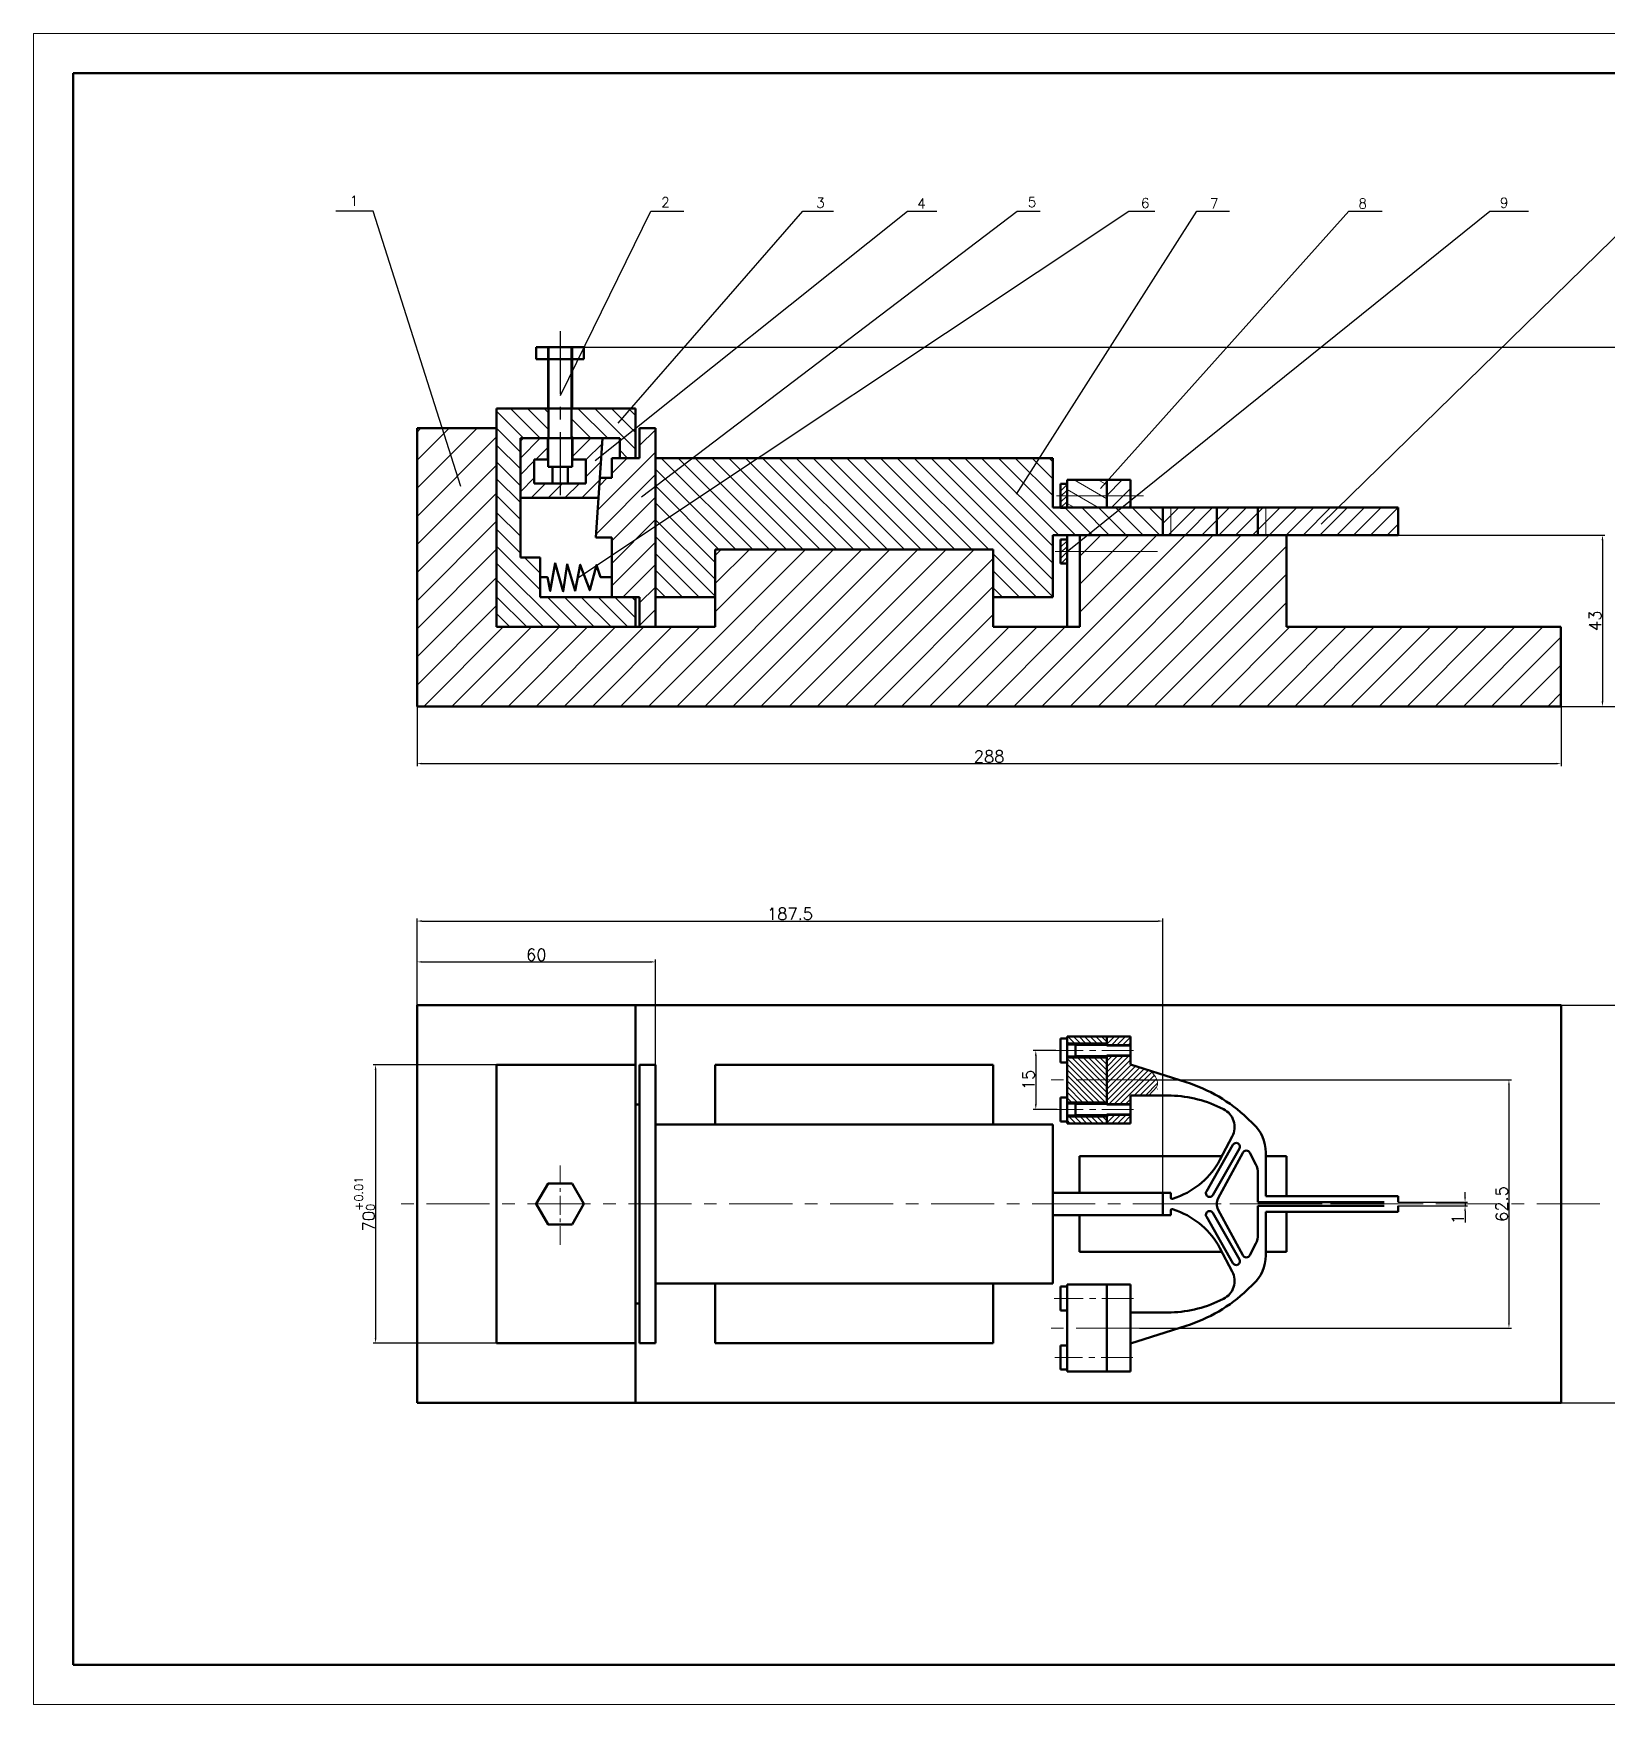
# Model space of a CAD drawing. Header units: millimetres. Extents: x -1505 to 6149, y -3153 to 848.
# Drawn here: x 4960 to 5752, y 7 to 848 of the extents above; entities that cross this region are included whole.
import ezdxf

# ---------------------------------------------------------------- set-up
doc = ezdxf.new("R2010")
doc.units = ezdxf.units.MM
for name, pattern in [('CENTER', [50.800000000000004, 31.75, -6.35, 6.35, -6.35]), ('CENTERX2', [101.60000000000001, 63.5, -12.7, 12.7, -12.7]), ('DASHED2', [9.524999999999999, 6.35, -3.175])]:
    doc.linetypes.add(name, pattern=pattern)
doc.layers.add('csx', color=7, linetype='Continuous', lineweight=50)
doc.styles.get("Standard").update_dxf_attribs({"font": 'txt', "bigfont": 'gbcbig.shx'})
doc.dimstyles.new('ISO-25', dxfattribs={"dimtxt": 2, "dimasz": 2, "dimexe": 1.25, "dimexo": 0, "dimtad": 1, "dimdsep": 46, "dimtxsty": 'Standard', "dimcen": 2.5, "dimadec": 0, "dimazin": 0, "dimtfac": 1, "dimtmove": 0, "dimatfit": 3, "dimfxl": 1, "dimarcsym": 0})
doc.dimstyles.new('zp ISO-25', dxfattribs={"dimtxt": 6, "dimasz": 2.5, "dimexe": 1.25, "dimexo": 0, "dimtad": 1, "dimlfac": 0.5, "dimdsep": 46, "dimtxsty": 'Standard', "dimcen": 2.5, "dimadec": 0, "dimazin": 0, "dimtfac": 1, "dimtmove": 0, "dimatfit": 3, "dimfxl": 1, "dimarcsym": 0})
pattern_1 = [(135, (1736.612175260352, -1044.730703136307), (-4.242640687119286, -4.242640687119285), [])]
pattern_2 = [(45, (1736.612175260352, -1044.730703136307), (-4.242640687119285, 4.242640687119286), [])]

# ---------------------------------------------------------------- blocks, each defined once
blk = doc.blocks.new('*D78')
at = {"color": 0, "lineweight": -2}
for p, q in [((5153.57977042637, 508.8486441966265), (5153.57977042637, 478.809029913069)), ((5729.411811042994, 508.8486441966265), (5729.411811042994, 478.809029913069)), ((5156.07977042637, 480.059029913069), (5726.911811042994, 480.059029913069))]:
    blk.add_line(p, q, dxfattribs=at)
at = {"color": 0}
for points in [[(5156.07977042637, 480.4756965797357), (5156.07977042637, 479.6423632464023), (5153.57977042637, 480.059029913069)], [(5726.911811042994, 480.4756965797357), (5726.911811042994, 479.6423632464023), (5729.411811042994, 480.059029913069)]]:
    blk.add_solid(points, dxfattribs=at)
at = {"layer": 'Defpoints', "color": 0}
for p in [(5153.57977042637, 508.8486441966265), (5729.411811042994, 508.8486441966265), (5729.411811042994, 480.059029913069)]:
    blk.add_point(p, dxfattribs=at)
at = {"color": 0, "lineweight": 13, "insert": (5441.495790734682, 483.684029913069), "char_height": 6, "attachment_point": 5}
blk.add_mtext('288', dxfattribs=at)
blk = doc.blocks.new('*D79')
at = {"color": 0, "lineweight": -2}
for p, q in [((5237.57977042637, 689.6238878648323), (5777.755438688886, 689.6238878648322)), ((5776.505438688886, 687.1238878648322), (5776.505438688886, 511.3486441966265)), ((5729.411811042994, 508.8486441966265), (5777.755438688886, 508.8486441966265))]:
    blk.add_line(p, q, dxfattribs=at)
at = {"color": 0}
for points in [[(5776.088772022219, 687.1238878648322), (5776.922105355553, 687.1238878648322), (5776.505438688886, 689.6238878648322)], [(5776.088772022219, 511.3486441966265), (5776.922105355553, 511.3486441966265), (5776.505438688886, 508.8486441966265)]]:
    blk.add_solid(points, dxfattribs=at)
at = {"layer": 'Defpoints', "color": 0}
for p in [(5237.57977042637, 689.6238878648323), (5729.411811042994, 508.8486441966265), (5776.505438688886, 508.8486441966265)]:
    blk.add_point(p, dxfattribs=at)
at = {"color": 0, "lineweight": 13, "insert": (5772.880438688886, 599.2362660307294), "char_height": 6, "attachment_point": 5, "rotation": 90}
blk.add_mtext('90', dxfattribs=at)
blk = doc.blocks.new('*D80')
at = {"color": 0, "lineweight": -2}
for p, q in [((5153.57977042637, 358.4388889391676), (5153.57977042637, 381.5068888108353)), ((5156.07977042637, 380.2568888108353), (5271.07977042637, 380.2568888108353)), ((5273.57977042637, 298.4388889391676), (5273.57977042637, 381.5068888108353))]:
    blk.add_line(p, q, dxfattribs=at)
at = {"color": 0}
for points in [[(5156.07977042637, 380.673555477502), (5156.07977042637, 379.8402221441686), (5153.57977042637, 380.2568888108353)], [(5271.07977042637, 380.673555477502), (5271.07977042637, 379.8402221441686), (5273.57977042637, 380.2568888108353)]]:
    blk.add_solid(points, dxfattribs=at)
at = {"layer": 'Defpoints', "color": 0}
for p in [(5273.57977042637, 380.2568888108353), (5153.57977042637, 358.4388889391676), (5273.57977042637, 298.4388889391676)]:
    blk.add_point(p, dxfattribs=at)
at = {"color": 0, "lineweight": 13, "insert": (5213.57977042637, 383.8818888108353), "char_height": 6, "attachment_point": 5}
blk.add_mtext('60', dxfattribs=at)
blk = doc.blocks.new('*D81')
at = {"color": 0, "lineweight": -2}
for p, q in [((5153.57977042637, 358.4388889391676), (5153.57977042637, 402.0818066205939)), ((5156.07977042637, 400.8318066205939), (5526.466701191066, 400.8318066205939)), ((5528.966701191066, 264.0283114244021), (5528.966701191066, 402.0818066205939))]:
    blk.add_line(p, q, dxfattribs=at)
at = {"color": 0}
for points in [[(5156.07977042637, 401.2484732872605), (5156.07977042637, 400.4151399539272), (5153.57977042637, 400.8318066205939)], [(5526.466701191066, 401.2484732872605), (5526.466701191066, 400.4151399539272), (5528.966701191066, 400.8318066205939)]]:
    blk.add_solid(points, dxfattribs=at)
at = {"layer": 'Defpoints', "color": 0}
for p in [(5528.966701191066, 400.8318066205939), (5153.57977042637, 358.4388889391676), (5528.966701191066, 264.0283114244021)]:
    blk.add_point(p, dxfattribs=at)
at = {"color": 0, "lineweight": 13, "insert": (5341.273235808718, 404.4568066205939), "char_height": 6, "attachment_point": 5}
blk.add_mtext('187.5', dxfattribs=at)
blk = doc.blocks.new('*D82')
at = {"color": 0, "lineweight": -2}
for p, q in [((5647.439234804533, 595.0088712417755), (5751.470717322607, 595.0088712417755)), ((5750.220717322607, 592.5088712417755), (5750.220717322607, 511.3486441966265)), ((5729.411811042994, 508.8486441966265), (5751.470717322607, 508.8486441966265))]:
    blk.add_line(p, q, dxfattribs=at)
at = {"color": 0}
for points in [[(5749.80405065594, 592.5088712417755), (5750.637383989274, 592.5088712417755), (5750.220717322607, 595.0088712417755)], [(5749.80405065594, 511.3486441966265), (5750.637383989274, 511.3486441966265), (5750.220717322607, 508.8486441966265)]]:
    blk.add_solid(points, dxfattribs=at)
at = {"layer": 'Defpoints', "color": 0}
for p in [(5647.439234804533, 595.0088712417755), (5729.411811042994, 508.8486441966265), (5750.220717322607, 508.8486441966265)]:
    blk.add_point(p, dxfattribs=at)
at = {"color": 0, "lineweight": 13, "insert": (5746.595717322607, 551.9287577192019), "char_height": 6, "attachment_point": 5, "rotation": 90}
blk.add_mtext('43', dxfattribs=at)
blk = doc.blocks.new('*D83')
at = {"color": 0, "lineweight": -2}
for p, q in [((5729.411811042994, 358.4388889391676), (5780.484228372174, 358.4388889391675)), ((5779.234228372174, 160.9388889391676), (5779.234228372174, 355.9388889391675)), ((5729.411811042994, 158.4388889391676), (5780.484228372174, 158.4388889391676))]:
    blk.add_line(p, q, dxfattribs=at)
at = {"color": 0}
for points in [[(5778.817561705507, 355.9388889391675), (5779.650895038841, 355.9388889391675), (5779.234228372174, 358.4388889391675)], [(5778.817561705507, 160.9388889391676), (5779.650895038841, 160.9388889391676), (5779.234228372174, 158.4388889391676)]]:
    blk.add_solid(points, dxfattribs=at)
at = {"layer": 'Defpoints', "color": 0}
for p in [(5729.411811042994, 358.4388889391676), (5779.234228372174, 358.4388889391675), (5729.411811042994, 158.4388889391676)]:
    blk.add_point(p, dxfattribs=at)
at = {"color": 0, "lineweight": 13, "insert": (5775.609228372174, 258.4388889391685), "char_height": 6, "attachment_point": 5, "rotation": 90}
blk.add_mtext('100', dxfattribs=at)
blk = doc.blocks.new('*D246')
at = {"color": 0, "lineweight": -2}
for p, q in [((5517.108629249224, 320.8421087508905), (5704.391535521965, 320.8421087508905)), ((5703.141535521965, 318.3421087508905), (5703.141535521965, 198.5356691274446)), ((5517.108629249224, 196.0356691274446), (5704.391535521965, 196.0356691274446))]:
    blk.add_line(p, q, dxfattribs=at)
at = {"color": 0}
for points in [[(5702.724868855298, 318.3421087508905), (5703.558202188632, 318.3421087508905), (5703.141535521965, 320.8421087508905)], [(5702.724868855298, 198.5356691274446), (5703.558202188632, 198.5356691274446), (5703.141535521965, 196.0356691274446)]]:
    blk.add_solid(points, dxfattribs=at)
at = {"layer": 'Defpoints', "color": 0}
for p in [(5517.108629249224, 320.8421087508905), (5517.108629249224, 196.0356691274446), (5703.141535521965, 196.0356691274446)]:
    blk.add_point(p, dxfattribs=at)
at = {"color": 0, "lineweight": 13, "insert": (5699.516535521965, 258.4388889391685), "char_height": 6, "attachment_point": 5, "rotation": 90}
blk.add_mtext('62.5', dxfattribs=at)
blk = doc.blocks.new('*D247')
at = {"color": 0, "lineweight": -2}
for p, q in [((5263.57977042637, 328.4388889391676), (5131.426337487712, 328.4388889391676)), ((5132.676337487712, 325.9388889391676), (5132.676337487712, 190.9388889391678)), ((5263.57977042637, 188.4388889391678), (5131.426337487712, 188.4388889391678))]:
    blk.add_line(p, q, dxfattribs=at)
at = {"color": 0}
for points in [[(5132.259670821045, 325.9388889391676), (5133.093004154379, 325.9388889391676), (5132.676337487712, 328.4388889391676)], [(5132.259670821045, 190.9388889391678), (5133.093004154379, 190.9388889391678), (5132.676337487712, 188.4388889391678)]]:
    blk.add_solid(points, dxfattribs=at)
at = {"layer": 'Defpoints', "color": 0}
for p in [(5263.57977042637, 328.4388889391676), (5132.676337487712, 188.4388889391678), (5263.57977042637, 188.4388889391678)]:
    blk.add_point(p, dxfattribs=at)
at = {"color": 0, "lineweight": 13, "insert": (5127.151337487712, 258.4388889391685), "char_height": 6, "attachment_point": 5, "rotation": 90}
blk.add_mtext('70{\\H0.7x;\\S+0.01^ 0;}', dxfattribs=at)
blk = doc.blocks.new('*D248')
at = {"color": 0, "lineweight": -2}
for p, q in [((5681.05579230158, 261.9388889391676), (5681.05579230158, 264.4388889391676)), ((5647.439234804535, 259.4388889391676), (5682.30579230158, 259.4388889391676)), ((5647.439234804535, 257.4388889391676), (5682.30579230158, 257.4388889391676)), ((5681.05579230158, 259.4388889391676), (5681.05579230158, 257.4388889391676)), ((5681.05579230158, 254.9388889391676), (5681.05579230158, 249.1888889391676))]:
    blk.add_line(p, q, dxfattribs=at)
at = {"color": 0}
for points in [[(5680.639125634913, 261.9388889391676), (5681.472458968247, 261.9388889391676), (5681.05579230158, 259.4388889391676)], [(5680.639125634913, 254.9388889391676), (5681.472458968247, 254.9388889391676), (5681.05579230158, 257.4388889391676)]]:
    blk.add_solid(points, dxfattribs=at)
at = {"layer": 'Defpoints', "color": 0}
for p in [(5647.439234804535, 259.4388889391676), (5647.439234804535, 257.4388889391676), (5681.05579230158, 257.4388889391676)]:
    blk.add_point(p, dxfattribs=at)
at = {"color": 0, "lineweight": 13, "insert": (5677.43079230158, 250.8138889391685), "char_height": 6, "attachment_point": 5, "rotation": 90}
blk.add_mtext('1', dxfattribs=at)
blk = doc.blocks.new('*D249')
at = {"color": 0, "linetype": 'CENTER', "lineweight": -2}
for p, q in [((5475.111475256032, 335.6517119618811), (5463.746021173985, 335.6517119618811)), ((5464.996021173985, 333.1517119618811), (5464.996021173985, 308.5325055398994)), ((5475.832086828435, 306.0325055398994), (5463.746021173985, 306.0325055398994))]:
    blk.add_line(p, q, dxfattribs=at)
at = {"color": 0, "linetype": 'CENTER'}
for points in [[(5464.579354507318, 333.1517119618811), (5465.412687840652, 333.1517119618811), (5464.996021173985, 335.6517119618811)], [(5464.579354507318, 308.5325055398994), (5465.412687840652, 308.5325055398994), (5464.996021173985, 306.0325055398994)]]:
    blk.add_solid(points, dxfattribs=at)
at = {"layer": 'Defpoints', "color": 0, "linetype": 'CENTER'}
for p in [(5475.111475256032, 335.6517119618811), (5464.996021173985, 306.0325055398994), (5475.832086828435, 306.0325055398994)]:
    blk.add_point(p, dxfattribs=at)
at = {"color": 0, "linetype": 'CENTER', "insert": (5461.371021173985, 320.8421087508911), "char_height": 6, "attachment_point": 5, "rotation": 90}
blk.add_mtext('15', dxfattribs=at)

msp = doc.modelspace()

# ---------------------------------------------------------------- hatches: boundary and pattern name
at = {"lineweight": 13}
h = msp.add_hatch(dxfattribs=at)
h.set_pattern_fill('_USER', color=256, scale=6, angle=135, style=0, pattern_type=0)
h.set_pattern_definition(pattern_1)
h.paths.add_polyline_path([(5215.579770426368, 583.8486441966156), (5205.579770426368, 583.8486441966156), (5205.57977042637, 643.8486441966156), (5219.57977042636, 643.8486441966154), (5219.579770426362, 658.8486441966265), (5193.57977042637, 658.8486441966265), (5193.57977042637, 548.8486441966265), (5263.57977042637, 548.8486441966265), (5263.57977042637, 563.8486441966154), (5215.57977042637, 563.8486441966156)])
h.paths.add_polyline_path([(5263.57977042637, 658.8486441966265), (5231.579770426373, 658.8486441966265), (5231.579770426375, 643.8486441966156), (5255.57977042637, 643.8486441966156), (5255.579770426368, 633.8486441966156), (5263.57977042637, 633.8486441966156)], flags=17)
h.paths.add_polyline_path([(5231.579770426373, 658.8486441966265), (5231.369434382392, 658.8486441966268), (5231.369434382392, 643.8486441966156), (5231.579770426375, 643.8486441966156)])
h.paths.add_polyline_path([(5219.790106470351, 658.8486441966265), (5219.579770426362, 658.8486441966268), (5219.579770426362, 643.8486441966156), (5219.790106470351, 643.8486441966154)])
h = msp.add_hatch(dxfattribs=at)
h.set_pattern_fill('_USER', color=256, scale=10, angle=45, style=0, pattern_type=0)
h.set_pattern_definition([(45, (1736.612175260352, -1044.730703136307), (-7.071067811865475, 7.071067811865476), [])])
h.paths.add_polyline_path([(5729.248918044113, 508.8486441966265), (5729.248918044113, 548.8486441966265), (5591.14294656626, 548.8486441966264), (5591.142946566261, 595.0088712417758), (5500.738160280489, 595.0088712417758), (5487.158965353429, 595.0088712417758), (5487.1378233382, 548.8486441966265), (5443.579770426374, 548.8486441966265), (5443.579770426373, 563.8486441966156), (5443.57977042637, 587.8486441966156), (5303.57977042637, 587.8486441966156), (5303.57977042637, 563.848644196612), (5303.57977042637, 548.8486441966265), (5193.57977042637, 548.8486441966265), (5193.57977042637, 648.8486441966265), (5153.57977042637, 648.8486441966265), (5153.57977042637, 508.8486441966265)])
h = msp.add_hatch(dxfattribs=at)
h.set_pattern_fill('_USER', color=256, scale=8, angle=45, style=0, pattern_type=0)
h.set_pattern_definition([(45, (1736.612175260352, -1044.730703136307), (-5.65685424949238, 5.656854249492381), [])])
h.paths.add_polyline_path([(5251.579770426362, 623.8486441966156), (5245.579770426366, 623.8486441966156), (5244.913103759698, 613.8486441966156), (5243.579770426362, 593.848644196612), (5251.579770426362, 593.848644196612), (5251.579770426361, 563.8486441966156), (5263.57977042637, 563.8486441966156), (5265.579770426359, 563.8486441966156), (5265.579770426358, 548.8486441966265), (5273.579770426369, 548.8486441966265), (5273.57977042637, 648.848644196612), (5265.579770426369, 648.848644196612), (5265.579770426363, 633.8486441966156), (5251.579770426362, 633.8486441966155)])
h = msp.add_hatch(dxfattribs=at)
h.set_pattern_fill('_USER', color=256, scale=6, angle=45, style=0, pattern_type=0)
h.set_pattern_definition(pattern_2)
h.paths.add_polyline_path([(5246.913103759698, 643.8486441966156), (5231.8330536952, 643.8486441966155), (5231.8330536952, 633.0685083546592), (5238.579770426366, 633.0685083546591), (5238.579770426366, 621.0729033749843), (5225.57977042637, 621.0729033749844), (5212.57977042637, 621.0729033749844), (5212.57977042637, 633.0685083546591), (5219.326487157531, 633.068508354659), (5219.326487157532, 643.8486441966156), (5205.57977042637, 643.8486441966156), (5205.57977042637, 613.8486441966156), (5244.913103759699, 613.8486441966156)])
h = msp.add_hatch(dxfattribs=at)
h.set_pattern_fill('_USER', color=256, scale=6, angle=135, style=0, pattern_type=0)
h.set_pattern_definition(pattern_1)
h.paths.add_polyline_path([(5273.57977042637, 633.848644196612), (5273.579770426369, 563.848644196612), (5303.57977042637, 563.848644196612), (5303.57977042637, 587.8486441966156), (5443.579770426369, 587.8486441966156), (5443.579770426374, 563.8486441966156), (5473.579770426369, 563.8486441966193), (5473.57977042637, 595.0088712417758), (5528.966701191065, 595.0088712417758), (5528.966701191066, 608.9140095789439), (5500.738160280489, 608.9140095789439), (5480.738160280486, 608.9140095789439), (5480.738160280486, 608.8191479161123), (5477.481578335578, 608.8191479161123), (5477.481578335577, 608.9140095789439), (5473.57977042637, 608.9140095789439), (5473.579770426369, 633.848644196612)])
h = msp.add_hatch(dxfattribs=at)
h.set_pattern_fill('_USER', color=256, scale=6, angle=150, style=0, pattern_type=0)
h.set_pattern_definition([(150, (1736.612175260352, -1044.730703136307), (-3, -5.196152422706632), [])])
h.paths.add_polyline_path([(5480.738160280487, 622.819147916112), (5480.738160280487, 614.8191479161123), (5500.738160280487, 614.8191479161123), (5500.738160280489, 622.8191479161123)])
h.paths.add_polyline_path([(5500.738160280487, 608.914009578944), (5500.738160280488, 614.8191479161122), (5480.738160280486, 614.8191479161123), (5480.738160280488, 608.9140095789439)])
h = msp.add_hatch(dxfattribs=at)
h.set_pattern_fill('_USER', color=256, scale=6, angle=45, style=0, pattern_type=0)
h.set_pattern_definition(pattern_2)
h.paths.add_polyline_path([(5532.966701191064, 608.9140095789437), (5528.966701191064, 608.9140095789437), (5528.966701191066, 595.0088712417758), (5532.966701191066, 595.0088712417758)])
h.paths.add_polyline_path([(5556.03289433739, 608.9140095789439), (5532.966701191066, 608.9140095789439), (5532.966701191064, 595.0088712417758), (5556.032894337388, 595.0088712417755)])
h.paths.add_polyline_path([(5576.789714785948, 608.9140095789437), (5556.032894337388, 608.9140095789437), (5556.03289433739, 595.0088712417758), (5576.789714785948, 595.008871241776)])
h.paths.add_polyline_path([(5580.701563013385, 608.9140095789439), (5576.789714785949, 608.9140095789442), (5576.789714785948, 595.0088712417758), (5580.701563013386, 595.0088712417758)])
h.paths.add_polyline_path([(5647.439234804533, 608.9140095789439), (5580.701563013385, 608.9140095789439), (5580.701563013386, 595.0088712417758), (5647.439234804533, 595.0088712417758)])
h.paths.add_polyline_path([(5512.738160280487, 622.8191479161126), (5500.738160280489, 622.8191479161121), (5500.738160280487, 614.8191479161121), (5512.738160280489, 614.8191479161123)])
h.paths.add_polyline_path([(5512.738160280489, 614.8191479161121), (5500.738160280489, 614.8191479161121), (5500.738160280489, 608.9140095789439), (5512.738160280489, 608.9140095789439)])
h = msp.add_hatch(dxfattribs=at)
h.set_pattern_fill('_USER', color=256, scale=2, angle=45, style=0, pattern_type=0)
h.set_pattern_definition([(45, (1736.612175260352, -1044.730703136307), (-1.414213562373095, 1.414213562373095), [])])
h.paths.add_polyline_path([(5477.481578335578, 614.8191479161122), (5480.738160280486, 614.8191479161122), (5480.738160280486, 620.8191479161123), (5477.481578335578, 620.8191479161123)])
h.paths.add_polyline_path([(5480.738160280487, 614.8191479161123), (5477.481578335579, 614.8191479161123), (5477.481578335578, 608.9140095789439), (5480.738160280486, 608.9140095789439)])
h.paths.add_polyline_path([(5477.481578335579, 586.8191479161123), (5480.738160280487, 586.8191479161123), (5480.738160280486, 592.8191479161123), (5477.481578335578, 592.8191479161123)])
h.paths.add_polyline_path([(5477.48157833558, 580.8191479161123), (5480.738160280487, 580.8191479161123), (5480.738160280486, 586.8191479161122), (5477.481578335578, 586.8191479161122)])
h = msp.add_hatch(dxfattribs=at)
h.set_pattern_fill('_USER', color=256, scale=2, angle=135, style=0, pattern_type=0)
h.set_pattern_definition([(135, (0, 0), (-1.414213562373095, -1.414213562373095), [])])
h.paths.add_polyline_path([(5500.738160280487, 342.6517119618811), (5480.738160280487, 342.6517119618811), (5480.738160280486, 339.1517119618807), (5500.738160280486, 339.1517119618807)])
h.paths.add_polyline_path([(5500.738160280486, 332.1517119618805), (5480.738160280485, 332.1517119618805), (5480.738160280486, 331.5185502815038), (5480.738160280486, 320.8421087508905), (5500.738160280486, 320.8421087508905)])
h.paths.add_polyline_path([(5500.738160280487, 302.5325055399002), (5480.738160280487, 302.5325055399002), (5480.738160280487, 299.0325055398996), (5500.738160280488, 299.0325055398996)])
h.paths.add_polyline_path([(5500.738160280487, 320.8421087508905), (5480.738160280487, 320.8421087508905), (5480.738160280487, 309.5325055399005), (5500.738160280485, 309.5325055399005)])
h = msp.add_hatch(dxfattribs=at)
h.set_pattern_fill('_USER', color=256, scale=2, angle=45, style=0, pattern_type=0)
h.set_pattern_definition([(45, (0, 0), (-1.414213562373095, 1.414213562373095), [])])
h.paths.add_polyline_path([(5512.738160280487, 342.6517119618811), (5500.738160280487, 342.6517119618812), (5500.738160280485, 338.6517119618813), (5512.738160280486, 338.6517119618813)])
h.paths.add_polyline_path([(5512.738160280487, 338.6517119618813), (5500.738160280486, 338.6517119618813), (5500.738160280486, 338.1517119618813), (5512.738160280486, 338.1517119618813)])
h.paths.add_polyline_path([(5512.738160280488, 333.1517119618803), (5500.738160280485, 333.1517119618803), (5500.738160280485, 332.6517119618813), (5512.738160280486, 332.6517119618813)])
edge = h.paths.add_edge_path()
edge.add_line((5512.738160280487, 332.6517119618813), (5500.738160280485, 332.6517119618813))
edge.add_line((5500.738160280485, 332.6517119618813), (5500.738160280485, 308.5325055399007))
edge.add_line((5500.738160280485, 308.5325055399007), (5512.738160280486, 308.5325055399007))
edge.add_line((5512.738160280486, 308.5325055399007), (5512.738160280487, 313.0325055398997))
edge.add_line((5512.738160280487, 313.0325055398997), (5522.08406462214, 313.0325055398997))
edge.add_spline(control_points=[(5522.08406462214, 313.0325055398999), (5522.983642154541, 314.870325693783), (5528.429776514457, 317.953880257032), (5525.09862055172, 322.6893044928732), (5523.249853198054, 325.317430534079)], knot_values=[0, 2.469136006766348e-13, 2.469136006766348e-13, 2.469136006766348e-13, 6.337987838429097, 14.24243673390339, 14.24243673390339, 14.24243673390339, 14.24243673390339], degree=3, periodic=0)
edge.add_line((5523.249853198054, 325.317430534079), (5512.738160280486, 328.6517119618809))
edge.add_line((5512.738160280486, 328.6517119618809), (5512.738160280487, 332.6517119618813))
h.paths.add_polyline_path([(5512.738160280487, 303.5325055398996), (5500.738160280486, 303.5325055398997), (5500.738160280488, 299.0325055398996), (5512.738160280487, 299.0325055398996)])

# ---------------------------------------------------------------- linework, layer by layer
for p, q in [((4960.450062175472, 847.5258412161807), (6149.450062175472, 847.5258412161807)), ((4960.450062175472, 6.525841216180652), (4960.450062175472, 847.5258412161807)), ((5219.579770426362, 658.8486441966265), (5219.579770426362, 643.8486441966156)), ((5231.579770426373, 658.8486441966265), (5231.579770426373, 643.8486441966156)), ((5219.790106470351, 643.8486441966156), (5219.790106470351, 629.3394150573508)), ((5231.369434382392, 643.8486441966156), (5231.369434382392, 629.3394150573508)), ((5519.127391952523, 614.8191479161123), (5475.407270646107, 614.8191479161123)), ((5480.738160280487, 620.8191479161123), (5480.738160280487, 608.8191479161123)), ((5480.738160280487, 592.8191479161123), (5480.738160280487, 580.8191479161123)), ((5526.193855206511, 586.8191479161123), (5474.759013644454, 586.8191479161123)), ((5480.738160280486, 339.1517119618813), (5480.738160280486, 332.4017119618813)), ((5480.738160280487, 338.6517119618813), (5480.738160280487, 338.1517119618813)), ((5500.738160280486, 338.1517119618813), (5485.036483015865, 338.1517119618813)), ((5512.738160280487, 342.6517119618811), (5512.738160280487, 335.6517119618811)), ((5500.738160280485, 333.1517119618803), (5485.036483015865, 333.1517119618803)), ((5500.738160280485, 308.5325055399007), (5485.036483015865, 308.5325055399007)), ((5500.738160280486, 303.5325055398996), (5485.036483015865, 303.5325055398996)), ((5500.738160280486, 309.0325055398996), (5512.738160280487, 309.0325055398996)), ((5500.738160280486, 303.0325055398996), (5512.738160280487, 303.0325055398996)), ((5473.57977042637, 258.4388889391676), (5473.57977042637, 282.4388889391676)), ((5580.701563013385, 254.4388889391673), (5580.701563013385, 232.574047817837)), ((6149.450062175472, 6.525841216180652), (4960.450062175472, 6.525841216180652))]:
    msp.add_line(p, q, dxfattribs=at)
at = {"lineweight": 50}
for p, q in [((5213.579770426366, 683.6238878648323), (5213.579770426366, 689.6238878648323)), ((5213.579770426366, 689.6238878648323), (5237.57977042637, 689.6238878648323)), ((5219.579770426362, 689.6238878648323), (5219.579770426362, 658.8486441966265)), ((5219.790106470349, 689.6238878648323), (5219.790106470351, 643.8486441966156)), ((5231.36943438239, 689.6238878648323), (5231.369434382392, 643.8486441966156)), ((5231.57977042637, 689.6238878648323), (5231.579770426373, 658.8486441966265)), ((5237.57977042637, 689.6238878648323), (5237.57977042637, 683.6238878648323)), ((5237.579770426366, 683.6238878648323), (5213.579770426366, 683.6238878648323)), ((5193.57977042637, 548.8486441966265), (5193.57977042637, 658.8486441966265)), ((5193.57977042637, 658.8486441966265), (5263.57977042637, 658.8486441966265)), ((5193.57977042637, 658.8486441966265), (5225.57977042637, 658.8486441966265)), ((5263.57977042637, 658.8486441966265), (5263.57977042637, 633.8486441966156)), ((5153.57977042637, 508.8486441966265), (5153.57977042637, 648.8486441966265)), ((5153.57977042637, 648.8486441966265), (5193.57977042637, 648.8486441966265)), ((5273.57977042637, 648.848644196612), (5265.57977042637, 648.848644196612)), ((5265.57977042637, 648.848644196612), (5265.579770426362, 633.8486441966156)), ((5273.57977042637, 648.848644196612), (5273.57977042637, 548.848644196612)), ((5255.57977042637, 643.8486441966156), (5205.57977042637, 643.8486441966156)), ((5205.57977042637, 643.8486441966156), (5205.57977042637, 583.8486441966156)), ((5205.57977042637, 643.8486441966156), (5205.57977042637, 613.8486441966156)), ((5219.326487157532, 633.0685083546591), (5219.326487157532, 643.8486441966156)), ((5219.579770426362, 643.8486441966156), (5219.579770426362, 629.3394150573508)), ((5231.579770426373, 643.8486441966154), (5231.579770426377, 629.3394150573508)), ((5231.8330536952, 633.0685083546591), (5231.8330536952, 643.8486441966156)), ((5244.913103759698, 613.8486441966156), (5246.913103759698, 643.8486441966156)), ((5255.57977042637, 633.8486441966156), (5255.57977042637, 643.8486441966156)), ((5219.326487157532, 633.0685083546591), (5212.57977042637, 633.0685083546591)), ((5212.57977042637, 633.0685083546591), (5212.57977042637, 621.0729033749844)), ((5219.326487157532, 633.0685083546591), (5219.579770426362, 633.0685083546591)), ((5231.8330536952, 633.0685083546591), (5231.579770426375, 633.0685083546591)), ((5231.8330536952, 633.0685083546591), (5238.579770426366, 633.0685083546591)), ((5238.579770426366, 633.0685083546591), (5238.579770426366, 621.0729033749844)), ((5265.579770426362, 633.8486441966156), (5251.579770426362, 633.8486441966156)), ((5251.579770426362, 633.8486441966156), (5251.579770426362, 623.8486441966156)), ((5263.57977042637, 633.8486441966156), (5255.57977042637, 633.8486441966156)), ((5473.57977042637, 633.848644196612), (5273.57977042637, 633.848644196612)), ((5273.57977042637, 633.848644196612), (5273.57977042637, 563.848644196612)), ((5473.57977042637, 608.9140095789439), (5473.57977042637, 633.848644196612)), ((5473.57977042637, 633.848644196612), (5473.57977042637, 608.9140095789439)), ((5219.579770426362, 629.3394150573508), (5231.57977042637, 629.3394150573508)), ((5221.76031554158, 629.3394150573508), (5221.76031554158, 621.0729033749844)), ((5229.399225311156, 629.3394150573508), (5229.399225311156, 621.0729033749844)), ((5243.579770426362, 593.848644196612), (5245.579770426362, 623.8486441966156)), ((5251.579770426362, 623.8486441966156), (5245.579770426362, 623.8486441966156)), ((5480.738160280487, 608.9140095789439), (5480.738160280487, 622.8191479161121)), ((5480.738160280487, 622.8191479161121), (5500.738160280489, 622.8191479161123)), ((5500.738160280489, 622.8191479161123), (5500.738160280487, 608.9140095789437)), ((5512.738160280489, 622.8191479161123), (5500.738160280489, 622.8191479161123)), ((5500.738160280489, 622.8191479161123), (5500.738160280487, 608.9140095789437)), ((5512.738160280489, 622.8191479161123), (5500.738160280489, 622.8191479161123)), ((5512.738160280489, 622.8191479161123), (5512.738160280489, 608.9140095789439)), ((5512.738160280489, 622.8191479161123), (5512.738160280489, 608.9140095789439)), ((5212.57977042637, 621.0729033749844), (5225.57977042637, 621.0729033749844)), ((5238.579770426366, 621.0729033749844), (5225.57977042637, 621.0729033749844)), ((5477.481578335579, 620.8191479161123), (5477.481578335579, 608.8191479161123)), ((5477.481578335579, 620.8191479161123), (5480.738160280487, 620.8191479161123)), ((5205.57977042637, 613.8486441966156), (5244.913103759698, 613.8486441966156)), ((5473.57977042637, 608.9140095789439), (5528.966701191066, 608.9140095789439)), ((5477.481578335579, 608.8191479161123), (5480.738160280487, 608.8191479161123)), ((5647.439234804535, 608.9140095789442), (5500.738160280489, 608.9140095789439)), ((5647.439234804535, 608.9140095789442), (5500.738160280489, 608.9140095789439)), ((5528.966701191066, 608.9140095789439), (5528.966701191066, 594.9140095789439)), ((5528.966701191066, 608.9140095789442), (5528.966701191066, 595.0088712417755)), ((5528.966701191066, 608.9140095789439), (5528.966701191066, 594.9140095789439)), ((5528.966701191066, 608.9140095789442), (5528.966701191066, 595.0088712417755)), ((5556.032894337388, 608.9140095789439), (5556.03289433739, 595.0088712417758)), ((5576.789714785948, 608.9140095789444), (5576.789714785948, 595.0088712417758)), ((5647.439234804533, 608.9140095789442), (5647.439234804533, 595.0088712417755)), ((5647.439234804533, 608.9140095789442), (5647.439234804533, 595.0088712417755)), ((5251.579770426362, 593.848644196612), (5243.579770426362, 593.848644196612)), ((5251.579770426362, 563.848644196612), (5251.579770426362, 593.848644196612)), ((5473.57977042637, 563.8486441966193), (5473.57977042637, 595.0088712417758)), ((5500.738160280489, 595.0088712417758), (5473.57977042637, 595.0088712417758)), ((5473.57977042637, 595.0088712417758), (5591.14294656626, 595.0088712417758)), ((5477.481578335579, 592.8191479161123), (5477.481578335579, 580.8191479161123)), ((5477.481578335579, 592.8191479161123), (5480.738160280487, 592.8191479161123)), ((5480.738160280487, 548.8486441966265), (5480.738160280487, 595.008871241776)), ((5487.1378233382, 548.8486441966265), (5487.158965353428, 595.0088712417758)), ((5647.439234804535, 595.0088712417758), (5500.738160280489, 595.0088712417758)), ((5647.439234804535, 595.0088712417758), (5500.738160280489, 595.0088712417758)), ((5591.14294656626, 595.0088712417758), (5591.14294656626, 548.8486441966263)), ((5205.57977042637, 583.8486441966156), (5215.57977042637, 583.8486441966156)), ((5215.57977042637, 583.8486441966156), (5215.57977042637, 563.8486441966156)), ((5303.57977042637, 563.848644196612), (5303.57977042637, 587.8486441966156)), ((5303.57977042637, 587.8486441966156), (5443.57977042637, 587.8486441966156)), ((5443.57977042637, 587.8486441966156), (5443.579770426373, 563.8486441966156)), ((5477.481578335579, 580.8191479161123), (5480.738160280487, 580.8191479161123)), ((5215.57977042637, 563.8486441966156), (5263.57977042637, 563.8486441966156)), ((5265.579770426359, 563.8486441966156), (5251.579770426362, 563.848644196612)), ((5263.57977042637, 563.8486441966156), (5263.57977042637, 548.8486441966265)), ((5265.579770426359, 548.848644196612), (5265.579770426359, 563.8486441966156)), ((5273.57977042637, 563.848644196612), (5303.57977042637, 563.848644196612)), ((5303.57977042637, 563.848644196612), (5303.57977042637, 548.8486441966265)), ((5443.579770426373, 563.8486441966156), (5473.57977042637, 563.8486441966193)), ((5443.579770426373, 563.8486441966156), (5443.579770426373, 548.8486441966265)), ((5303.57977042637, 548.8486441966265), (5193.57977042637, 548.8486441966265)), ((5273.57977042637, 548.848644196612), (5265.579770426359, 548.848644196612)), ((5443.579770426371, 548.8486441966265), (5487.1378233382, 548.8486441966265)), ((5591.14294656626, 548.8486441966265), (5729.248918044113, 548.8486441966265)), ((5729.248918044113, 548.8486441966265), (5729.248918044113, 508.8486441966265)), ((5729.411811042994, 508.8486441966265), (5153.57977042637, 508.8486441966265)), ((5153.57977042637, 358.4388889391676), (5729.411811042994, 358.4388889391676)), ((5153.57977042637, 158.4388889391676), (5153.57977042637, 358.4388889391676)), ((5263.57977042637, 358.4388889391676), (5263.57977042637, 158.4388889391676)), ((5729.411811042994, 358.4388889391676), (5729.411811042994, 158.4388889391676)), ((5477.481578335579, 341.6517119618813), (5477.481578335579, 329.6517119618813)), ((5477.481578335579, 341.6517119618813), (5480.738160280487, 341.6517119618813)), ((5500.738160280487, 342.6517119618811), (5480.738160280487, 342.6517119618811)), ((5480.738160280487, 342.6517119618811), (5480.738160280486, 331.5185502815038)), ((5480.738160280487, 339.1517119618807), (5500.738160280486, 339.1517119618807)), ((5485.036483015866, 338.6517119618813), (5480.738160280486, 338.6517119618813)), ((5485.036483015865, 338.6517119618813), (5485.036483015865, 332.6517119618813)), ((5500.738160280486, 338.6517119618813), (5485.036483015866, 338.6517119618813)), ((5512.738160280487, 342.6517119618811), (5500.738160280487, 342.6517119618811)), ((5500.738160280486, 338.1517119618813), (5500.738160280487, 342.6517119618811)), ((5500.738160280486, 338.1517119618813), (5512.738160280487, 338.1517119618813)), ((5512.738160280487, 328.6517119618811), (5512.738160280487, 342.6517119618811)), ((5193.57977042637, 328.4388889391676), (5193.57977042637, 188.4388889391678)), ((5193.57977042637, 328.4388889391676), (5263.57977042637, 328.4388889391676)), ((5263.57977042637, 328.4388889391676), (5263.57977042637, 308.4388889391676)), ((5265.579770426359, 328.4388889391678), (5265.579770426359, 188.4388889391676)), ((5265.579770426357, 328.4388889391676), (5273.57977042637, 328.4388889391676)), ((5273.57977042637, 328.4388889391678), (5273.579770426368, 188.4388889391676)), ((5273.579770426368, 328.4388889391676), (5273.57977042637, 298.4388889391676)), ((5303.579770426368, 328.4388889391678), (5303.57977042637, 298.4388889391676)), ((5303.57977042637, 328.4388889391676), (5443.579770426373, 328.4388889391676)), ((5443.579770426373, 328.4388889391678), (5443.579770426373, 298.4388889391676)), ((5477.481578335579, 329.6517119618813), (5480.738160280487, 329.6517119618813)), ((5485.036483015865, 332.6517119618813), (5480.738160280486, 332.6517119618813)), ((5480.738160280487, 332.1517119618813), (5480.738160280487, 299.0325055398996)), ((5480.738160280486, 332.1517119618805), (5500.738160280486, 332.1517119618805)), ((5500.738160280486, 332.6517119618813), (5485.036483015865, 332.6517119618813)), ((5500.738160280486, 308.5325055399007), (5500.738160280486, 333.1517119618803)), ((5500.738160280485, 333.1517119618803), (5512.738160280487, 333.1517119618803)), ((5512.738160280487, 328.6517119618811), (5540.67726276563, 319.7895019205287)), ((5477.481578335579, 312.0325055398996), (5477.481578335579, 300.0325055398996)), ((5477.481578335579, 312.0325055398996), (5480.738160280487, 312.0325055398996)), ((5512.738160280487, 313.0325055398996), (5531.429968963792, 313.0325055398998)), ((5512.738160280487, 313.0325055398996), (5512.738160280487, 299.0325055398996)), ((5263.57977042637, 308.4388889391676), (5265.579770426359, 308.4388889391676)), ((5480.738160280486, 309.5325055399005), (5500.738160280486, 309.5325055399005)), ((5485.036483015865, 309.0325055398996), (5480.738160280486, 309.0325055398996)), ((5485.036483015866, 303.0325055398996), (5480.738160280486, 303.0325055398996)), ((5500.738160280486, 309.0325055398996), (5485.036483015865, 309.0325055398996)), ((5485.036483015865, 303.0325055398996), (5485.036483015865, 309.0325055398996)), ((5500.738160280486, 303.0325055398996), (5485.036483015866, 303.0325055398996)), ((5500.738160280485, 308.5325055399007), (5512.738160280487, 308.5325055399007)), ((5500.738160280487, 299.0325055398996), (5500.738160280486, 303.5325055398996)), ((5500.738160280486, 303.5325055398997), (5512.738160280487, 303.5325055398996)), ((5512.738160280487, 299.0325055398996), (5512.738160280487, 306.0325055398996)), ((5557.69752681409, 306.9770641587377), (5559.448514649454, 306.1244448132807)), ((5273.57977042637, 298.4388889391676), (5473.57977042637, 298.4388889391676)), ((5473.57977042637, 298.4388889391673), (5473.57977042637, 218.4388889391676)), ((5477.481578335579, 300.0325055398996), (5480.738160280487, 300.0325055398996)), ((5480.738160280487, 302.5325055399002), (5500.738160280486, 302.5325055399002)), ((5480.738160280487, 299.0325055398996), (5500.738160280487, 299.0325055398996)), ((5512.738160280487, 299.0325055398996), (5500.738160280487, 299.0325055398996)), ((5571.453163407141, 301.6625767595622), (5574.442566913169, 298.8359291998613)), ((5564.236840895954, 288.2135420539335), (5550.847499913149, 264.7829895255538)), ((5554.098171923715, 262.9253997004735), (5567.487512906519, 286.3559522288533)), ((5563.901071235879, 292.4408637338076), (5557.6385476339, 280.6566716888813)), ((5487.015804027131, 282.4388889391678), (5558.585678973173, 282.4388889391678)), ((5487.015804027131, 282.4388889391676), (5487.015804027131, 264.0283114244023)), ((5569.177406899858, 284.234677632212), (5556.756705820369, 261.2957814350216)), ((5575.703882328464, 278.3174073473158), (5572.718969914034, 284.1887490876943)), ((5580.701563013385, 284.3037300604981), (5580.701563013385, 276.1815679840374)), ((5580.701563013385, 282.4388889391678), (5591.14294656626, 282.4388889391676)), ((5591.14294656626, 282.4388889391676), (5591.142946566261, 262.4388889391676)), ((5576.789714785946, 259.4388889391676), (5576.789714785946, 273.7855625768141)), ((5580.701563013385, 276.1815679840374), (5580.701563013385, 262.4388889391678)), ((5528.966701191066, 264.0283114244021), (5473.57977042637, 264.0283114244021)), ((5532.966701191066, 264.0283114244021), (5528.966701191066, 264.0283114244021)), ((5528.966701191066, 264.0283114244021), (5528.966701191066, 252.849466453933)), ((5532.966701191066, 261.5859390221854), (5532.966701191066, 264.0283114244021)), ((5536.115096097286, 261.8832908814484), (5533.773678391704, 261.0227690314939)), ((5647.439234804535, 262.4388889391676), (5580.701563013385, 262.4388889391676)), ((5647.439234804535, 259.4388889391676), (5647.439234804535, 262.4388889391676)), ((5528.966701191066, 252.849466453933), (5473.57977042637, 252.849466453933)), ((5487.015804027131, 252.849466453933), (5487.015804027131, 234.4388889391676)), ((5532.966701191066, 252.849466453933), (5528.966701191066, 252.849466453933)), ((5532.966701191066, 255.2918388561495), (5532.966701191066, 252.849466453933)), ((5536.115096097286, 254.9944869968867), (5533.773678391704, 255.855008846841)), ((5554.098171923715, 253.9523781778616), (5567.487512906519, 230.5218256494818)), ((5569.177406899858, 232.6431002461231), (5556.756705820369, 255.5819964433126)), ((5576.789714785946, 243.0922153015231), (5576.789714785946, 257.4388889391676)), ((5580.701563013385, 254.4388889391673), (5580.701563013385, 240.6962098942977)), ((5647.439234804535, 254.4388889391676), (5580.701563013385, 254.4388889391676)), ((5591.14294656626, 254.4388889391676), (5591.14294656626, 234.4388889391676)), ((5647.439234804535, 257.4388889391676), (5647.439234804535, 254.4388889391676)), ((5564.236840895954, 228.6642358244017), (5550.847499913149, 252.0947883527813)), ((5563.901071235879, 224.4369141445275), (5557.6385476339, 236.2211061894538)), ((5575.703882328466, 238.5603705310211), (5572.718969914034, 232.6890287906408)), ((5580.701563013385, 232.574047817837), (5580.701563013385, 240.6962098942977)), ((5487.015804027131, 234.4388889391673), (5558.585678973173, 234.4388889391678)), ((5580.701563013385, 234.4388889391676), (5591.14294656626, 234.4388889391676)), ((5273.57977042637, 218.4388889391676), (5473.57977042637, 218.4388889391676)), ((5303.57977042637, 218.4388889391676), (5303.579770426368, 188.4388889391676)), ((5443.579770426373, 218.4388889391676), (5443.579770426373, 188.4388889391676)), ((5477.481578335579, 204.8452723384355), (5477.481578335579, 216.8452723384355)), ((5477.481578335579, 216.8452723384355), (5480.738160280487, 216.8452723384355)), ((5480.738160280487, 174.226065916454), (5480.738160280487, 217.8452723384355)), ((5480.738160280487, 217.8452723384355), (5500.738160280487, 217.8452723384355)), ((5512.738160280487, 217.8452723384355), (5500.738160280487, 217.8452723384355)), ((5500.738160280487, 174.226065916454), (5500.738160280487, 217.8452723384355)), ((5512.738160280487, 217.8452723384355), (5500.738160280487, 217.8452723384355)), ((5512.738160280487, 203.8452723384355), (5512.738160280487, 217.8452723384355)), ((5557.69752681409, 209.9007137195974), (5559.448514649454, 210.7533330650544)), ((5571.453163407141, 215.2152011187729), (5574.442566913169, 218.0418486784738)), ((5263.57977042637, 208.4388889391676), (5265.579770426359, 208.4388889391676)), ((5477.481578335579, 204.8452723384355), (5480.738160280487, 204.8452723384355)), ((5512.738160280487, 203.8452723384355), (5531.429968963792, 203.8452723384353)), ((5512.738160280487, 203.8452723384355), (5512.738160280487, 188.226065916454)), ((5512.738160280487, 188.226065916454), (5540.67726276563, 197.0882759578064)), ((5193.57977042637, 188.4388889391676), (5263.57977042637, 188.4388889391678)), ((5265.579770426357, 188.4388889391678), (5273.57977042637, 188.4388889391676)), ((5303.57977042637, 188.4388889391676), (5443.579770426373, 188.4388889391676)), ((5477.481578335579, 175.2260659164538), (5477.481578335579, 187.2260659164538)), ((5477.481578335579, 187.2260659164538), (5480.738160280487, 187.2260659164538)), ((5480.738160280487, 175.2260659164538), (5480.738160280487, 187.2260659164538)), ((5512.738160280487, 188.226065916454), (5512.738160280487, 174.226065916454)), ((5477.481578335579, 175.2260659164538), (5480.738160280487, 175.2260659164538)), ((5500.738160280487, 174.226065916454), (5480.738160280487, 174.226065916454)), ((5512.738160280487, 174.226065916454), (5500.738160280487, 174.226065916454)), ((5512.738160280487, 174.226065916454), (5500.738160280487, 174.226065916454)), ((5729.411811042994, 158.4388889391676), (5153.57977042637, 158.4388889391676))]:
    msp.add_line(p, q, dxfattribs=at)
at = {"linetype": 'CENTER'}
msp.add_line((5225.579770426368, 697.6747278793137), (5225.579770426368, 609.8436470750639), dxfattribs=at)
at = {"lineweight": 5}
for p, q in [((5532.966701191066, 608.9140095789442), (5532.966701191066, 595.0088712417758)), ((5580.701563013385, 608.9140095789439), (5580.701563013386, 595.0088712417758)), ((5500.738160280486, 338.6517119618813), (5512.738160280487, 338.6517119618813)), ((5500.738160280486, 332.6517119618813), (5512.738160280486, 332.6517119618813))]:
    msp.add_line(p, q, dxfattribs=at)
at = {"linetype": 'DASHED2', "lineweight": 5}
for p, q in [((5532.966701191066, 608.9140095789442), (5532.966701191066, 595.0088712417758)), ((5580.701563013385, 608.9140095789439), (5580.701563013386, 595.0088712417758))]:
    msp.add_line(p, q, dxfattribs=at)
at = {"linetype": 'CENTER', "lineweight": 13, "ltscale": 0.5}
for p, q in [((5514.187256178846, 335.6517119618813), (5475.111475256032, 335.6517119618811)), ((5514.187256178846, 306.0325055398996), (5475.832086828435, 306.0325055398994)), ((5514.187256178846, 210.8452723384355), (5474.169598536249, 210.8452723384355)), ((5513.838286041786, 181.226065916454), (5474.625001486726, 181.226065916454))]:
    msp.add_line(p, q, dxfattribs=at)
at = {"linetype": 'CENTER', "lineweight": 5}
for p, q in [((5517.108629249224, 320.8421087508905), (5471.155810493756, 320.8421087508905)), ((5748.852218748578, 258.4388889391676), (5141.696223914001, 258.4388889391676)), ((5524.499270998405, 258.4388889391676), (5653.81118696339, 258.4388889391676)), ((5517.108629249224, 196.0356691274446), (5471.155810493756, 196.0356691274446))]:
    msp.add_line(p, q, dxfattribs=at)
at = {"linetype": 'CENTER', "lineweight": 13, "ltscale": 0.3}
msp.add_line((5225.579770426368, 277.8154754470979), (5225.579770426368, 237.6774970685938), dxfattribs=at)
at = {"linetype": 'CENTERX2', "lineweight": 50}
for p, q in [((5576.789714785946, 259.4388889391676), (5647.439234804535, 259.4388889391676)), ((5576.789714785946, 257.4388889391676), (5647.439234804535, 257.4388889391676))]:
    msp.add_line(p, q, dxfattribs=at)
at = {"linetype": 'CENTER', "lineweight": 13}
msp.add_line((5512.738160280487, 196.0356691274446), (5497.776655244019, 196.0356691274446), dxfattribs=at)
at = {"lineweight": 50}
msp.add_lwpolyline([(5215.57977042637, 573.8486441966156), (5219.156122052102, 573.8486441966156), (5220.633262932724, 566.9691181057347), (5223.047319619311, 580.85199616196), (5227.108556101213, 566.7253640391714), (5229.063965118368, 580.4011463312631), (5233.125186199579, 567.0259326401206), (5235.682253606376, 580.1005777303176), (5240.495566925476, 567.3265012410661), (5243.804711169478, 579.9502965005663), (5245.910538634218, 573.8486441966156), (5251.579770426362, 573.8486441966156)], dxfattribs=at)
msp.add_lwpolyline([(5237.579770426366, 258.4388889391676), (5231.579770426366, 268.8311937845808), (5219.579770426366, 268.8311937845808), (5213.579770426366, 258.4388889391676), (5219.579770426366, 248.0465840937543), (5231.579770426366, 248.0465840937543)], close=True, dxfattribs=at)
for centre, radius, start, end in [((5516.489147808001, 243.5337802021122), 80, 46.6029425562277, 72.40110924339503), ((5531.429968963792, 253.0325055398998), 60, 64.03687310073111, 90), ((5555.070588341068, 297.1336850434743), 10, 332.0122918108777, 64.03687310073111), ((5560.701563013385, 284.3037300604981), 20, 0, 46.6029425562277), ((5565.862176901237, 287.2847471413934), 1.871998162293213, 330.2542821251173, 150.2542821251173), ((5522.316616054659, 299.4279569275484), 40, 290.1794761886594, 332.0122918108777), ((5570.936136405531, 283.2823801335937), 2, 26.94818100089786, 151.5658286375067), ((5566.789714785946, 273.7855625768141), 10, 0, 26.94818100089496), ((5533.566701191065, 261.5859390221854), 0.6, 180, 290.1794761886594), ((5552.472835918432, 263.8541946130135), 1.871998162293325, 150.2542821251173, 330.2542821251173), ((5562.032894337388, 258.4388889391671), 6, 151.5658286375067, 208.4341713624933), ((5533.566701191065, 255.2918388561495), 0.6, 69.82052381134064, 180), ((5522.316616054659, 217.4498209507867), 40, 27.98770818912518, 69.82052381134064), ((5552.472835918432, 253.0235832653216), 1.871998162293325, 29.74571787487847, 209.7457178748827), ((5566.789714785946, 243.0922153015226), 10, 333.0518189991051, 0), ((5565.862176901237, 229.5930307369417), 1.871998162293213, 209.7457178748827, 29.74571787487847), ((5570.936136405531, 233.5953977447414), 2, 208.43417136248, 333.0518189991051), ((5560.701563013385, 232.574047817837), 20, 313.3970574437723, 0), ((5555.070588341068, 219.7440928348608), 10, 295.9631268992689, 27.98770818912518), ((5516.489147808001, 273.3439976762229), 80, 287.5988907566049, 313.3970574437723), ((5531.429968963792, 263.8452723384353), 60, 270, 295.9631268992689)]:
    msp.add_arc(centre, radius, start, end, dxfattribs=at)
at = {"lineweight": 13}
msp.add_open_spline([(5523.249853198054, 325.317430534079), (5525.09862055172, 322.6893044928732), (5528.429776514457, 317.953880257032), (5522.983642154541, 314.870325693783), (5522.08406462214, 313.0325055398999)], degree=3, knots=[0, 0, 0, 0, 7.904448895474291, 14.24243673390314, 14.24243673390314, 14.24243673390314, 14.24243673390339], dxfattribs=at)
at = {"layer": 'csx', "lineweight": 50}
for p, q in [((6129.450062175472, 827.5258412161807), (4980.450062175472, 827.5258412161807)), ((4980.450062175472, 827.5258412161807), (4980.450062175472, 26.52584121618065)), ((6129.450062175472, 26.52584121618065), (4980.450062175472, 26.52584121618065))]:
    msp.add_line(p, q, dxfattribs=at)

# ---------------------------------------------------------------- texts
at = {"lineweight": 13, "char_height": 5, "width": 21.21660302831151, "attachment_point": 1}
for s, insert in [('1', (5119.728787714566, 765.7746603303085)), ('2', (5276.407389786358, 765.0798886852817)), ('3', (5354.456643420179, 764.8279368426529)), ('4', (5405.342492172984, 764.4093798599761)), ('5', (5460.957982666672, 765.1460012009256)), ('6', (5517.906486124428, 764.6564898094994)), ('7', (5552.687480921535, 764.4131479999278)), ('8', (5627.374777866082, 764.4176230829498)), ('9', (5698.587886384163, 764.7938168355877))]:
    msp.add_mtext(s, dxfattribs=dict(at, insert=insert))

# ---------------------------------------------------------------- dimensions: what is measured, and where the dimension line sits
at = {"lineweight": 13}
dim = msp.add_linear_dim(base=(5776.505438688886, 508.8486441966265), p1=(5237.57977042637, 689.6238878648323), p2=(5729.411811042994, 508.8486441966265), angle=90, text='90', dimstyle='zp ISO-25', dxfattribs=at)
dim.commit()
dim.dimension.update_dxf_attribs({"geometry": '*D79', "text_midpoint": (5776.505438688886, 599.2362660307294), "dimtype": 160})
for base, p1, p2, text, picture, middle in [((5750.220717322607, 508.8486441966265), (5647.439234804533, 595.0088712417755), (5729.411811042994, 508.8486441966265), '43', '*D82', (5746.595717322607, 551.9287577192019)), ((5132.676337487712, 188.4388889391678), (5263.57977042637, 328.4388889391676), (5263.57977042637, 188.4388889391678), '70{\\H0.7x;\\S+0.01^ 0;}', '*D247', (5127.151337487712, 258.4388889391685)), ((5703.141535521965, 196.0356691274446), (5517.108629249224, 320.8421087508905), (5517.108629249224, 196.0356691274446), '62.5', '*D246', (5699.516535521965, 258.4388889391685))]:
    dim = msp.add_linear_dim(base=base, p1=p1, p2=p2, angle=90, text=text, dimstyle='zp ISO-25', dxfattribs=at)
    dim.commit()
    dim.dimension.update_dxf_attribs({"geometry": picture, "text_midpoint": middle})
for base, p1, p2, text, picture, middle in [((5729.411811042994, 480.059029913069), (5153.57977042637, 508.8486441966265), (5729.411811042994, 508.8486441966265), '288', '*D78', (5441.495790734682, 483.684029913069)), ((5528.966701191066, 400.8318066205939), (5153.57977042637, 358.4388889391676), (5528.966701191066, 264.0283114244021), '187.5', '*D81', (5341.273235808718, 404.4568066205939))]:
    dim = msp.add_linear_dim(base=base, p1=p1, p2=p2, text=text, dimstyle='zp ISO-25', dxfattribs=at)
    dim.commit()
    dim.dimension.update_dxf_attribs({"geometry": picture, "text_midpoint": middle})
dim = msp.add_linear_dim(base=(5273.57977042637, 380.2568888108353), p1=(5153.57977042637, 358.4388889391676), p2=(5273.57977042637, 298.4388889391676), dimstyle='zp ISO-25', dxfattribs=at)
dim.commit()
dim.dimension.update_dxf_attribs({"geometry": '*D80', "text_midpoint": (5213.57977042637, 383.8818888108353)})
for base, p1, p2, picture, middle in [((5779.234228372174, 358.4388889391675), (5729.411811042994, 158.4388889391676), (5729.411811042994, 358.4388889391676), '*D83', (5779.234228372174, 258.4388889391685)), ((5681.05579230158, 257.4388889391676), (5647.439234804535, 259.4388889391676), (5647.439234804535, 257.4388889391676), '*D248', (5681.05579230158, 250.8138889391685))]:
    dim = msp.add_linear_dim(base=base, p1=p1, p2=p2, angle=90, dimstyle='zp ISO-25', dxfattribs=at)
    dim.commit()
    dim.dimension.update_dxf_attribs({"geometry": picture, "text_midpoint": middle, "dimtype": 160})
at = {"linetype": 'CENTER'}
dim = msp.add_linear_dim(base=(5464.996021173985, 306.0325055398994), p1=(5475.111475256032, 335.6517119618811), p2=(5475.832086828435, 306.0325055398994), angle=90, text='15', dimstyle='zp ISO-25', dxfattribs=at)
dim.commit()
dim.dimension.update_dxf_attribs({"geometry": '*D249', "text_midpoint": (5461.371021173985, 320.8421087508911)})

# ---------------------------------------------------------------- leaders
at = {"lineweight": 13}
for points in [[(5175.529853502199, 619.457165773606), (5131.439069498576, 758.0616046441619), (5112.613346050295, 758.0616046441619)], [(5225.687457751237, 665.3128079577828), (5271.174887310934, 758.0616046441619), (5287.813249078501, 758.0616046441619)], [(5234.403719902975, 573.5632551852191), (5511.898480990998, 758.0616046441619), (5524.842120714189, 758.0616046441619)], [(5243.264754673984, 632.5922147090587), (5400.336671681756, 758.0616046441619), (5415.198838467162, 758.0616046441619)], [(5254.842011445982, 651.371330387803), (5347.695326225936, 758.0616046441619), (5363.131713186713, 758.0616046441619)], [(5266.560839342785, 614.3582721846333), (5455.583461011245, 758.0616046441619), (5467.108847394164, 758.0616046441619)], [(5455.33030541572, 615.7341701395726), (5545.975695998959, 758.0616046441619), (5562.42391930015, 758.0616046441619)], [(5480.738160280487, 586.8191479161123), (5693.503110205676, 758.0616046441619), (5712.91354832204, 758.0616046441619)], [(5497.515356439881, 618.5049734810646), (5622.563232770159, 758.0616046441619), (5639.31006829029, 758.0616046441619)], [(5608.604821593448, 600.4984065236549), (5769.881509715722, 758.0616046441619), (5787.951169770682, 758.0616046441619)]]:
    msp.add_leader(points, dimstyle='ISO-25', override={"dimgap": 0.625, "dimtad": 0}, dxfattribs=at)

doc.saveas('drawing.dxf')
